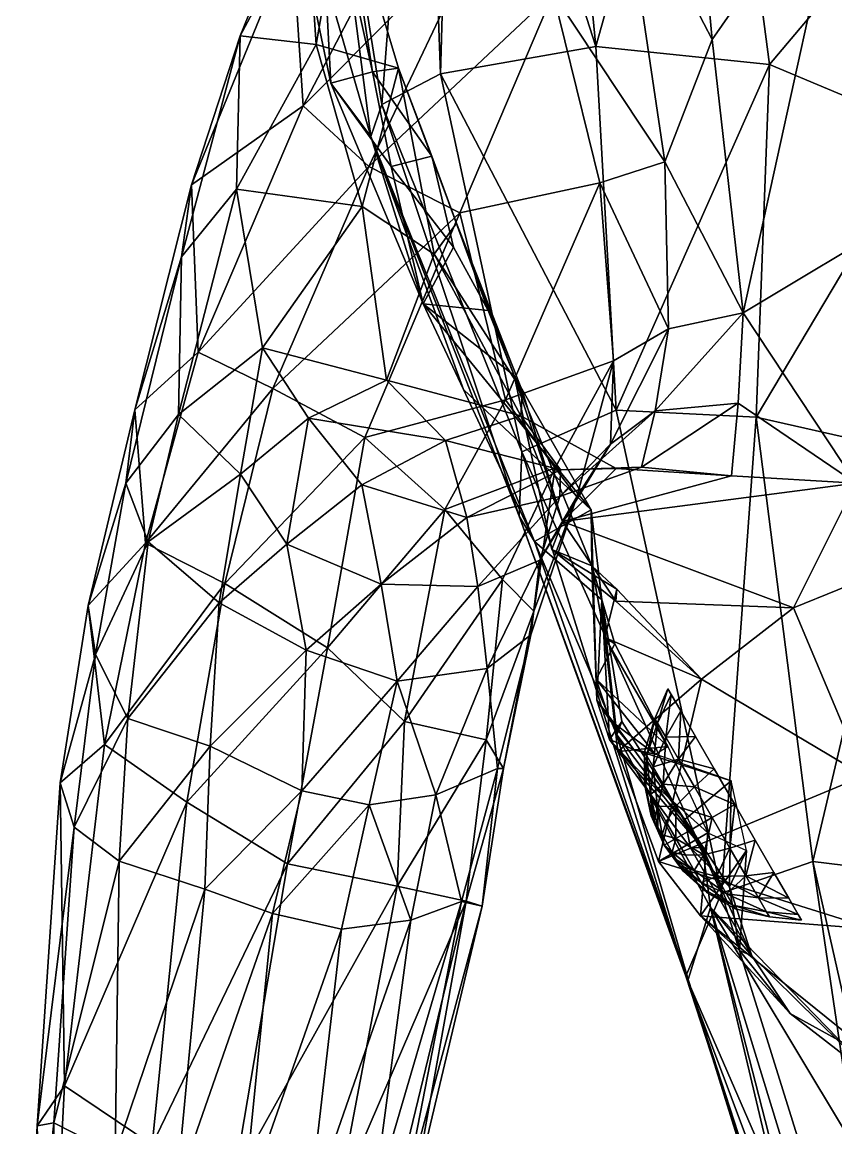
# Model space of a CAD drawing. Extents: x -1.07 to 1.07, y -3.15 to 5.89.
# Drawn here: x -0.742 to -0.259, y -2.357 to -1.7 of the extents above; entities that cross this region are included whole.
import ezdxf

# ---------------------------------------------------------------- set-up
doc = ezdxf.new("R2010")
doc.units = 0
doc.layers.add('TRICERTP$LWO', color=1, linetype='CONTINUOUS')

msp = doc.modelspace()

# ---------------------------------------------------------------- linework, layer by layer
at = {"layer": 'TRICERTP$LWO'}
for points in [[(-0.50403, -1.4382, 1.58342), (-0.52817, -1.74875, 1.57533), (-0.57676, -1.44367, 1.70845)], [(-0.49331, -1.73046, 1.47133), (-0.52817, -1.74875, 1.57533), (-0.50403, -1.4382, 1.58342)], [(-0.48553, -1.45167, 1.48122), (-0.49331, -1.73046, 1.47133), (-0.50403, -1.4382, 1.58342)], [(-0.57676, -1.44367, 1.70845), (-0.53482, -1.76774, 1.68278), (-0.5964, -1.55459, 1.78486)], [(-0.52817, -1.74875, 1.57533), (-0.53482, -1.76774, 1.68278), (-0.57676, -1.44367, 1.70845)], [(-0.40114, -1.71421, 1.35471), (-0.49331, -1.73046, 1.47133), (-0.48553, -1.45167, 1.48122)], [(-0.42696, -1.44548, 1.36012), (-0.40114, -1.71421, 1.35471), (-0.48553, -1.45167, 1.48122)], [(-0.42696, -1.44548, 1.36012), (-0.3318, -1.46748, 1.24146), (-0.40114, -1.71421, 1.35471)], [(-0.29786, -1.72495, 1.25098), (-0.40114, -1.71421, 1.35471), (-0.3318, -1.46748, 1.24146)], [(-0.3318, -1.46748, 1.24146), (-0.17252, -1.57597, 1.24913), (-0.29786, -1.72495, 1.25098)], [(-0.38646, -1.6052, 2.32079), (-0.33203, -1.71011, 2.26917), (-0.34937, -1.52225, 2.2932)], [(-0.34937, -1.52225, 2.2932), (-0.33203, -1.71011, 2.26917), (-0.25291, -1.59657, 2.31917)], [(-0.56668, -1.58159, 1.83621), (-0.5964, -1.55459, 1.78486), (-0.55853, -1.73602, 1.77241)], [(-0.55853, -1.73602, 1.77241), (-0.5964, -1.55459, 1.78486), (-0.53482, -1.76774, 1.68278)], [(-0.20442, -1.76408, 1.18337), (-0.29786, -1.72495, 1.25098), (-0.17252, -1.57597, 1.24913)], [(-0.53378, -1.72932, 1.81223), (-0.56668, -1.58159, 1.83621), (-0.55853, -1.73602, 1.77241)], [(-0.53378, -1.72932, 1.81223), (-0.5508, -1.61827, 1.87736), (-0.56668, -1.58159, 1.83621)], [(-0.31361, -1.87254, 2.17076), (-0.25291, -1.59657, 2.31917), (-0.33203, -1.71011, 2.26917)], [(-0.25291, -1.59657, 2.31917), (-0.31361, -1.87254, 2.17076), (-0.12072, -1.7567, 2.28021)], [(-0.36019, -1.78271, 2.28412), (-0.38646, -1.6052, 2.32079), (-0.4264, -1.68257, 2.3553)], [(-0.33203, -1.71011, 2.26917), (-0.38646, -1.6052, 2.32079), (-0.36019, -1.78271, 2.28412)], [(-0.58151, -1.65005, 2.184), (-0.57387, -1.61314, 1.99232), (-0.61235, -1.70795, 2.07308)], [(-0.57387, -1.61314, 1.99232), (-0.56725, -1.71292, 1.95921), (-0.61235, -1.70795, 2.07308)], [(-0.58151, -1.65005, 2.184), (-0.57491, -1.74955, 2.31374), (-0.50227, -1.61045, 2.28244)], [(-0.57491, -1.74955, 2.31374), (-0.46754, -1.64144, 2.33236), (-0.50227, -1.61045, 2.28244)], [(-0.5508, -1.61827, 1.87736), (-0.56725, -1.71292, 1.95921), (-0.57387, -1.61314, 1.99232)], [(-0.56725, -1.71292, 1.95921), (-0.5508, -1.61827, 1.87736), (-0.51835, -1.7271, 1.85506)], [(-0.5508, -1.61827, 1.87736), (-0.53378, -1.72932, 1.81223), (-0.51835, -1.7271, 1.85506)], [(-0.46754, -1.64144, 2.33236), (-0.57491, -1.74955, 2.31374), (-0.53598, -1.78544, 2.36348)], [(-0.46754, -1.64144, 2.33236), (-0.53598, -1.78544, 2.36348), (-0.4264, -1.68257, 2.3553)], [(-0.64122, -1.7964, 2.2099), (-0.58151, -1.65005, 2.184), (-0.61235, -1.70795, 2.07308)], [(-0.58151, -1.65005, 2.184), (-0.64122, -1.7964, 2.2099), (-0.57491, -1.74955, 2.31374)], [(-0.53598, -1.78544, 2.36348), (-0.48193, -1.81311, 2.37523), (-0.4264, -1.68257, 2.3553)], [(-0.48193, -1.81311, 2.37523), (-0.39874, -1.79523, 2.32467), (-0.4264, -1.68257, 2.3553)], [(-0.39874, -1.79523, 2.32467), (-0.36019, -1.78271, 2.28412), (-0.4264, -1.68257, 2.3553)], [(-0.6473, -1.83922, 2.12931), (-0.64122, -1.7964, 2.2099), (-0.61235, -1.70795, 2.07308)], [(-0.61453, -1.79897, 2.05151), (-0.6473, -1.83922, 2.12931), (-0.61235, -1.70795, 2.07308)], [(-0.56725, -1.71292, 1.95921), (-0.61453, -1.79897, 2.05151), (-0.61235, -1.70795, 2.07308)], [(-0.61453, -1.79897, 2.05151), (-0.56725, -1.71292, 1.95921), (-0.53984, -1.8093, 1.95932)], [(-0.53984, -1.8093, 1.95932), (-0.56725, -1.71292, 1.95921), (-0.51835, -1.7271, 1.85506)], [(-0.40114, -1.71421, 1.35471), (-0.38912, -1.93031, 1.34671), (-0.49331, -1.73046, 1.47133)], [(-0.40114, -1.71421, 1.35471), (-0.29786, -1.72495, 1.25098), (-0.38912, -1.93031, 1.34671)], [(-0.33203, -1.71011, 2.26917), (-0.36019, -1.78271, 2.28412), (-0.31361, -1.87254, 2.17076)], [(-0.49717, -1.83754, 1.93482), (-0.53984, -1.8093, 1.95932), (-0.51835, -1.7271, 1.85506)], [(-0.53378, -1.72932, 1.81223), (-0.49858, -1.77932, 1.83931), (-0.51835, -1.7271, 1.85506)], [(-0.48385, -1.81918, 1.87347), (-0.49717, -1.83754, 1.93482), (-0.51835, -1.7271, 1.85506)], [(-0.49858, -1.77932, 1.83931), (-0.48385, -1.81918, 1.87347), (-0.51835, -1.7271, 1.85506)], [(-0.3059, -1.93435, 1.2689), (-0.38912, -1.93031, 1.34671), (-0.29786, -1.72495, 1.25098)], [(-0.29786, -1.72495, 1.25098), (-0.20442, -1.76408, 1.18337), (-0.3059, -1.93435, 1.2689)], [(-0.52262, -1.78551, 1.79714), (-0.53378, -1.72932, 1.81223), (-0.55853, -1.73602, 1.77241)], [(-0.52262, -1.78551, 1.79714), (-0.49858, -1.77932, 1.83931), (-0.53378, -1.72932, 1.81223)], [(-0.49331, -1.73046, 1.47133), (-0.44499, -1.95502, 1.44474), (-0.52817, -1.74875, 1.57533)], [(-0.38912, -1.93031, 1.34671), (-0.44499, -1.95502, 1.44474), (-0.49331, -1.73046, 1.47133)], [(-0.55853, -1.73602, 1.77241), (-0.53482, -1.76774, 1.68278), (-0.50357, -1.86707, 1.78994)], [(-0.55853, -1.73602, 1.77241), (-0.50357, -1.86707, 1.78994), (-0.52262, -1.78551, 1.79714)], [(-0.57491, -1.74955, 2.31374), (-0.64122, -1.7964, 2.2099), (-0.63739, -1.89578, 2.33613)], [(-0.53598, -1.78544, 2.36348), (-0.57491, -1.74955, 2.31374), (-0.63739, -1.89578, 2.33613)], [(-0.52817, -1.74875, 1.57533), (-0.4466, -1.99336, 1.53827), (-0.53482, -1.76774, 1.68278)], [(-0.44499, -1.95502, 1.44474), (-0.4466, -1.99336, 1.53827), (-0.52817, -1.74875, 1.57533)], [(-0.31361, -1.87254, 2.17076), (-0.24674, -1.97365, 2.06966), (-0.12072, -1.7567, 2.28021)], [(-0.21475, -1.955, 1.23805), (-0.3059, -1.93435, 1.2689), (-0.20442, -1.76408, 1.18337)], [(-0.43753, -2.00824, 1.59104), (-0.47963, -1.91794, 1.69447), (-0.53482, -1.76774, 1.68278)], [(-0.47963, -1.91794, 1.69447), (-0.50357, -1.86707, 1.78994), (-0.53482, -1.76774, 1.68278)], [(-0.4466, -1.99336, 1.53827), (-0.43753, -2.00824, 1.59104), (-0.53482, -1.76774, 1.68278)], [(-0.49858, -1.77932, 1.83931), (-0.52262, -1.78551, 1.79714), (-0.48569, -1.83353, 1.8186)], [(-0.46503, -1.87099, 1.84897), (-0.49858, -1.77932, 1.83931), (-0.48569, -1.83353, 1.8186)], [(-0.48385, -1.81918, 1.87347), (-0.49858, -1.77932, 1.83931), (-0.46503, -1.87099, 1.84897)], [(-0.59294, -1.91747, 2.37807), (-0.53598, -1.78544, 2.36348), (-0.63739, -1.89578, 2.33613)], [(-0.48193, -1.81311, 2.37523), (-0.53598, -1.78544, 2.36348), (-0.59294, -1.91747, 2.37807)], [(-0.48569, -1.83353, 1.8186), (-0.52262, -1.78551, 1.79714), (-0.50357, -1.86707, 1.78994)], [(-0.35796, -1.88191, 2.2079), (-0.36019, -1.78271, 2.28412), (-0.39874, -1.79523, 2.32467)], [(-0.36019, -1.78271, 2.28412), (-0.35796, -1.88191, 2.2079), (-0.31361, -1.87254, 2.17076)], [(-0.64122, -1.7964, 2.2099), (-0.67494, -1.93014, 2.26464), (-0.63739, -1.89578, 2.33613)], [(-0.67494, -1.93014, 2.26464), (-0.64122, -1.7964, 2.2099), (-0.6473, -1.83922, 2.12931)], [(-0.64895, -1.93285, 2.10572), (-0.61453, -1.79897, 2.05151), (-0.59907, -1.89328, 2.03677)], [(-0.61453, -1.79897, 2.05151), (-0.64895, -1.93285, 2.10572), (-0.6473, -1.83922, 2.12931)], [(-0.61453, -1.79897, 2.05151), (-0.53984, -1.8093, 1.95932), (-0.59907, -1.89328, 2.03677)], [(-0.39874, -1.79523, 2.32467), (-0.48193, -1.81311, 2.37523), (-0.45478, -1.92423, 2.33918)], [(-0.39874, -1.79523, 2.32467), (-0.45478, -1.92423, 2.33918), (-0.39067, -1.90096, 2.25855)], [(-0.35796, -1.88191, 2.2079), (-0.39874, -1.79523, 2.32467), (-0.39067, -1.90096, 2.25855)], [(-0.53984, -1.8093, 1.95932), (-0.52536, -1.91243, 2.00494), (-0.59907, -1.89328, 2.03677)], [(-0.48193, -1.81311, 2.37523), (-0.59294, -1.91747, 2.37807), (-0.53822, -1.94644, 2.39115)], [(-0.49717, -1.83754, 1.93482), (-0.52536, -1.91243, 2.00494), (-0.53984, -1.8093, 1.95932)], [(-0.45478, -1.92423, 2.33918), (-0.48193, -1.81311, 2.37523), (-0.53822, -1.94644, 2.39115)], [(-0.44465, -1.91915, 1.93302), (-0.49717, -1.83754, 1.93482), (-0.48385, -1.81918, 1.87347)], [(-0.44465, -1.91915, 1.93302), (-0.48385, -1.81918, 1.87347), (-0.44965, -1.90973, 1.88129)], [(-0.48385, -1.81918, 1.87347), (-0.46503, -1.87099, 1.84897), (-0.44965, -1.90973, 1.88129)], [(-0.67494, -1.93014, 2.26464), (-0.6473, -1.83922, 2.12931), (-0.68036, -1.97369, 2.18452)], [(-0.6473, -1.83922, 2.12931), (-0.64895, -1.93285, 2.10572), (-0.68036, -1.97369, 2.18452)], [(-0.52536, -1.91243, 2.00494), (-0.49717, -1.83754, 1.93482), (-0.44571, -1.9336, 1.98342)], [(-0.48569, -1.83353, 1.8186), (-0.50357, -1.86707, 1.78994), (-0.46503, -1.87099, 1.84897)], [(-0.49717, -1.83754, 1.93482), (-0.44465, -1.91915, 1.93302), (-0.44571, -1.9336, 1.98342)], [(-0.40397, -1.98959, 1.79957), (-0.50357, -1.86707, 1.78994), (-0.47963, -1.91794, 1.69447)], [(-0.40397, -1.98959, 1.79957), (-0.44965, -1.90973, 1.88129), (-0.50357, -1.86707, 1.78994)], [(-0.44965, -1.90973, 1.88129), (-0.46503, -1.87099, 1.84897), (-0.50357, -1.86707, 1.78994)], [(-0.35796, -1.88191, 2.2079), (-0.36585, -1.93065, 2.1447), (-0.31361, -1.87254, 2.17076)], [(-0.36585, -1.93065, 2.1447), (-0.31654, -1.92611, 2.11772), (-0.31361, -1.87254, 2.17076)], [(-0.31361, -1.87254, 2.17076), (-0.31654, -1.92611, 2.11772), (-0.24674, -1.97365, 2.06966)], [(-0.39247, -1.95055, 2.18866), (-0.35796, -1.88191, 2.2079), (-0.39067, -1.90096, 2.25855)], [(-0.39247, -1.95055, 2.18866), (-0.36585, -1.93065, 2.1447), (-0.35796, -1.88191, 2.2079)], [(-0.67494, -1.93014, 2.26464), (-0.6685, -2.00933, 2.36033), (-0.63739, -1.89578, 2.33613)], [(-0.6685, -2.00933, 2.36033), (-0.59294, -1.91747, 2.37807), (-0.63739, -1.89578, 2.33613)], [(-0.61213, -1.96827, 2.03906), (-0.64895, -1.93285, 2.10572), (-0.59907, -1.89328, 2.03677)], [(-0.57183, -1.93496, 2.01894), (-0.61213, -1.96827, 2.03906), (-0.59907, -1.89328, 2.03677)], [(-0.52536, -1.91243, 2.00494), (-0.57183, -1.93496, 2.01894), (-0.59907, -1.89328, 2.03677)], [(-0.45478, -1.92423, 2.33918), (-0.42523, -1.96449, 2.29121), (-0.39067, -1.90096, 2.25855)], [(-0.42523, -1.96449, 2.29121), (-0.41235, -1.98169, 2.23101), (-0.39067, -1.90096, 2.25855)], [(-0.41235, -1.98169, 2.23101), (-0.39247, -1.95055, 2.18866), (-0.39067, -1.90096, 2.25855)], [(-0.40397, -1.98959, 1.79957), (-0.40353, -2.02276, 1.8505), (-0.44965, -1.90973, 1.88129)], [(-0.40353, -2.02276, 1.8505), (-0.42725, -2.01302, 1.93932), (-0.44965, -1.90973, 1.88129)], [(-0.42725, -2.01302, 1.93932), (-0.42085, -1.99646, 1.96363), (-0.44965, -1.90973, 1.88129)], [(-0.44465, -1.91915, 1.93302), (-0.44965, -1.90973, 1.88129), (-0.42085, -1.99646, 1.96363)], [(-0.59294, -1.91747, 2.37807), (-0.6685, -2.00933, 2.36033), (-0.6214, -2.03331, 2.39837)], [(-0.59294, -1.91747, 2.37807), (-0.6214, -2.03331, 2.39837), (-0.53822, -1.94644, 2.39115)], [(-0.57183, -1.93496, 2.01894), (-0.52536, -1.91243, 2.00494), (-0.49042, -1.94833, 2.0087)], [(-0.49042, -1.94833, 2.0087), (-0.52536, -1.91243, 2.00494), (-0.44571, -1.9336, 1.98342)], [(-0.40397, -1.98959, 1.79957), (-0.47963, -1.91794, 1.69447), (-0.43753, -2.00824, 1.59104)], [(-0.49086, -1.98931, 2.36831), (-0.45478, -1.92423, 2.33918), (-0.53822, -1.94644, 2.39115)], [(-0.42523, -1.96449, 2.29121), (-0.45478, -1.92423, 2.33918), (-0.49086, -1.98931, 2.36831)], [(-0.44571, -1.9336, 1.98342), (-0.44465, -1.91915, 1.93302), (-0.42085, -1.99646, 1.96363)], [(-0.70267, -2.04634, 2.28677), (-0.67494, -1.93014, 2.26464), (-0.68036, -1.97369, 2.18452)], [(-0.67494, -1.93014, 2.26464), (-0.70267, -2.04634, 2.28677), (-0.6685, -2.00933, 2.36033)], [(-0.38912, -1.93031, 1.34671), (-0.32637, -2.21726, 1.38515), (-0.44499, -1.95502, 1.44474)], [(-0.36585, -1.93065, 2.1447), (-0.39247, -1.95055, 2.18866), (-0.42253, -1.98166, 2.11253)], [(-0.37403, -1.96409, 2.09398), (-0.36585, -1.93065, 2.1447), (-0.42253, -1.98166, 2.11253)], [(-0.38912, -1.93031, 1.34671), (-0.3059, -1.93435, 1.2689), (-0.32637, -2.21726, 1.38515)], [(-0.31654, -1.92611, 2.11772), (-0.37403, -1.96409, 2.09398), (-0.3206, -1.96931, 2.05298)], [(-0.31654, -1.92611, 2.11772), (-0.36585, -1.93065, 2.1447), (-0.37403, -1.96409, 2.09398)], [(-0.31654, -1.92611, 2.11772), (-0.3206, -1.96931, 2.05298), (-0.24674, -1.97365, 2.06966)], [(-0.64895, -1.93285, 2.10572), (-0.66699, -2.00861, 2.10432), (-0.68036, -1.97369, 2.18452)], [(-0.66699, -2.00861, 2.10432), (-0.64895, -1.93285, 2.10572), (-0.61213, -1.96827, 2.03906)], [(-0.57183, -1.93496, 2.01894), (-0.58463, -2.00997, 2.02534), (-0.61213, -1.96827, 2.03906)], [(-0.58463, -2.00997, 2.02534), (-0.57183, -1.93496, 2.01894), (-0.54002, -1.97468, 2.01765)], [(-0.57183, -1.93496, 2.01894), (-0.49042, -1.94833, 2.0087), (-0.54002, -1.97468, 2.01765)], [(-0.42211, -1.96564, 2.03321), (-0.49042, -1.94833, 2.0087), (-0.44571, -1.9336, 1.98342)], [(-0.38899, -1.96492, 2.01869), (-0.42211, -1.96564, 2.03321), (-0.44571, -1.9336, 1.98342)], [(-0.38899, -1.96492, 2.01869), (-0.44571, -1.9336, 1.98342), (-0.42085, -1.99646, 1.96363)], [(-0.27231, -2.19846, 1.33354), (-0.32637, -2.21726, 1.38515), (-0.3059, -1.93435, 1.2689)], [(-0.3059, -1.93435, 1.2689), (-0.21475, -1.955, 1.23805), (-0.27231, -2.19846, 1.33354)], [(-0.6214, -2.03331, 2.39837), (-0.56049, -2.07156, 2.40602), (-0.53822, -1.94644, 2.39115)], [(-0.56049, -2.07156, 2.40602), (-0.49086, -1.98931, 2.36831), (-0.53822, -1.94644, 2.39115)], [(-0.49042, -1.94833, 2.0087), (-0.4778, -1.99414, 2.06493), (-0.54002, -1.97468, 2.01765)], [(-0.49042, -1.94833, 2.0087), (-0.42211, -1.96564, 2.03321), (-0.4778, -1.99414, 2.06493)], [(-0.39247, -1.95055, 2.18866), (-0.43429, -2.01946, 2.15776), (-0.42253, -1.98166, 2.11253)], [(-0.39247, -1.95055, 2.18866), (-0.41235, -1.98169, 2.23101), (-0.43429, -2.01946, 2.15776)], [(-0.44499, -1.95502, 1.44474), (-0.3477, -2.26659, 1.4619), (-0.4466, -1.99336, 1.53827)], [(-0.32637, -2.21726, 1.38515), (-0.3477, -2.26659, 1.4619), (-0.44499, -1.95502, 1.44474)], [(-0.19289, -2.20821, 1.31237), (-0.27231, -2.19846, 1.33354), (-0.21475, -1.955, 1.23805)], [(-0.42211, -1.96564, 2.03321), (-0.37403, -1.96409, 2.09398), (-0.42253, -1.98166, 2.11253)], [(-0.38899, -1.96492, 2.01869), (-0.37403, -1.96409, 2.09398), (-0.42211, -1.96564, 2.03321)], [(-0.37403, -1.96409, 2.09398), (-0.38899, -1.96492, 2.01869), (-0.3206, -1.96931, 2.05298)], [(-0.66699, -2.00861, 2.10432), (-0.61213, -1.96827, 2.03906), (-0.62492, -2.04475, 2.04255)], [(-0.61213, -1.96827, 2.03906), (-0.58463, -2.00997, 2.02534), (-0.62492, -2.04475, 2.04255)], [(-0.42523, -1.96449, 2.29121), (-0.49086, -1.98931, 2.36831), (-0.45657, -2.0308, 2.32473)], [(-0.4778, -1.99414, 2.06493), (-0.42211, -1.96564, 2.03321), (-0.42253, -1.98166, 2.11253)], [(-0.43793, -2.04974, 2.26514), (-0.42523, -1.96449, 2.29121), (-0.45657, -2.0308, 2.32473)], [(-0.43793, -2.04974, 2.26514), (-0.41235, -1.98169, 2.23101), (-0.42523, -1.96449, 2.29121)], [(-0.3206, -1.96931, 2.05298), (-0.38899, -1.96492, 2.01869), (-0.42085, -1.99646, 1.96363)], [(-0.42085, -1.99646, 1.96363), (-0.24674, -1.97365, 2.06966), (-0.3206, -1.96931, 2.05298)], [(-0.69837, -2.07553, 2.20355), (-0.70267, -2.04634, 2.28677), (-0.68036, -1.97369, 2.18452)], [(-0.66699, -2.00861, 2.10432), (-0.69837, -2.07553, 2.20355), (-0.68036, -1.97369, 2.18452)], [(-0.52865, -2.03361, 2.03851), (-0.58463, -2.00997, 2.02534), (-0.54002, -1.97468, 2.01765)], [(-0.4778, -1.99414, 2.06493), (-0.52865, -2.03361, 2.03851), (-0.54002, -1.97468, 2.01765)], [(-0.28372, -2.04772, 2.01675), (-0.24674, -1.97365, 2.06966), (-0.42085, -1.99646, 1.96363)], [(-0.24674, -1.97365, 2.06966), (-0.28372, -2.04772, 2.01675), (-0.15202, -1.9942, 2.08612)], [(-0.47129, -2.03501, 2.0875), (-0.4778, -1.99414, 2.06493), (-0.42253, -1.98166, 2.11253)], [(-0.43429, -2.01946, 2.15776), (-0.47129, -2.03501, 2.0875), (-0.42253, -1.98166, 2.11253)], [(-0.41235, -1.98169, 2.23101), (-0.43793, -2.04974, 2.26514), (-0.43978, -2.06369, 2.20015)], [(-0.43429, -2.01946, 2.15776), (-0.41235, -1.98169, 2.23101), (-0.43978, -2.06369, 2.20015)], [(-0.49086, -1.98931, 2.36831), (-0.56049, -2.07156, 2.40602), (-0.51477, -2.11526, 2.37878)], [(-0.49086, -1.98931, 2.36831), (-0.51477, -2.11526, 2.37878), (-0.45657, -2.0308, 2.32473)], [(-0.39761, -2.04291, 1.72924), (-0.40397, -1.98959, 1.79957), (-0.43753, -2.00824, 1.59104)], [(-0.40055, -2.10268, 1.77744), (-0.40397, -1.98959, 1.79957), (-0.39761, -2.04291, 1.72924)], [(-0.40055, -2.10268, 1.77744), (-0.40353, -2.02276, 1.8505), (-0.40397, -1.98959, 1.79957)], [(-0.4778, -1.99414, 2.06493), (-0.47129, -2.03501, 2.0875), (-0.52865, -2.03361, 2.03851)], [(-0.4466, -1.99336, 1.53827), (-0.34629, -2.26859, 1.54898), (-0.43753, -2.00824, 1.59104)], [(-0.3477, -2.26659, 1.4619), (-0.34629, -2.26859, 1.54898), (-0.4466, -1.99336, 1.53827)], [(-0.42725, -2.01302, 1.93932), (-0.38915, -2.04386, 1.96009), (-0.42085, -1.99646, 1.96363)], [(-0.38915, -2.04386, 1.96009), (-0.28372, -2.04772, 2.01675), (-0.42085, -1.99646, 1.96363)], [(-0.28372, -2.04772, 2.01675), (-0.24168, -2.14749, 1.98599), (-0.15202, -1.9942, 2.08612)], [(-0.6685, -2.00933, 2.36033), (-0.70267, -2.04634, 2.28677), (-0.69298, -2.12897, 2.3775)], [(-0.66699, -2.00861, 2.10432), (-0.67901, -2.11347, 2.12448), (-0.69837, -2.07553, 2.20355)], [(-0.6214, -2.03331, 2.39837), (-0.6685, -2.00933, 2.36033), (-0.69298, -2.12897, 2.3775)], [(-0.67901, -2.11347, 2.12448), (-0.66699, -2.00861, 2.10432), (-0.62492, -2.04475, 2.04255)], [(-0.58463, -2.00997, 2.02534), (-0.57316, -2.07289, 2.03862), (-0.62492, -2.04475, 2.04255)], [(-0.57316, -2.07289, 2.03862), (-0.58463, -2.00997, 2.02534), (-0.52865, -2.03361, 2.03851)], [(-0.39761, -2.04291, 1.72924), (-0.43753, -2.00824, 1.59104), (-0.3887, -2.12319, 1.61644)], [(-0.43753, -2.00824, 1.59104), (-0.34629, -2.26859, 1.54898), (-0.3887, -2.12319, 1.61644)], [(-0.40353, -2.02276, 1.8505), (-0.38872, -2.03664, 1.90993), (-0.42725, -2.01302, 1.93932)], [(-0.38872, -2.03664, 1.90993), (-0.38915, -2.04386, 1.96009), (-0.42725, -2.01302, 1.93932)], [(-0.46573, -2.08372, 2.12297), (-0.47129, -2.03501, 2.0875), (-0.43429, -2.01946, 2.15776)], [(-0.46573, -2.08372, 2.12297), (-0.43429, -2.01946, 2.15776), (-0.43978, -2.06369, 2.20015)], [(-0.40093, -2.0902, 1.8381), (-0.40353, -2.02276, 1.8505), (-0.40055, -2.10268, 1.77744)], [(-0.39578, -2.06532, 1.86485), (-0.38872, -2.03664, 1.90993), (-0.40353, -2.02276, 1.8505)], [(-0.40093, -2.0902, 1.8381), (-0.38988, -2.06913, 1.85235), (-0.40353, -2.02276, 1.8505)], [(-0.38988, -2.06913, 1.85235), (-0.39578, -2.06532, 1.86485), (-0.40353, -2.02276, 1.8505)], [(-0.644, -2.16327, 2.41143), (-0.6214, -2.03331, 2.39837), (-0.69298, -2.12897, 2.3775)], [(-0.56049, -2.07156, 2.40602), (-0.6214, -2.03331, 2.39837), (-0.644, -2.16327, 2.41143)], [(-0.57316, -2.07289, 2.03862), (-0.52865, -2.03361, 2.03851), (-0.51916, -2.09133, 2.06308)], [(-0.52865, -2.03361, 2.03851), (-0.47129, -2.03501, 2.0875), (-0.51916, -2.09133, 2.06308)], [(-0.47129, -2.03501, 2.0875), (-0.46573, -2.08372, 2.12297), (-0.51916, -2.09133, 2.06308)], [(-0.51477, -2.11526, 2.37878), (-0.46622, -2.12626, 2.3098), (-0.45657, -2.0308, 2.32473)], [(-0.46622, -2.12626, 2.3098), (-0.43793, -2.04974, 2.26514), (-0.45657, -2.0308, 2.32473)], [(-0.38872, -2.03664, 1.90993), (-0.39578, -2.06532, 1.86485), (-0.33842, -2.09009, 1.95607)], [(-0.38915, -2.04386, 1.96009), (-0.38872, -2.03664, 1.90993), (-0.33842, -2.09009, 1.95607)], [(-0.39292, -2.12602, 1.74719), (-0.40055, -2.10268, 1.77744), (-0.39761, -2.04291, 1.72924)], [(-0.39292, -2.12602, 1.74719), (-0.39761, -2.04291, 1.72924), (-0.38572, -2.11522, 1.70179)], [(-0.38572, -2.11522, 1.70179), (-0.39761, -2.04291, 1.72924), (-0.3887, -2.12319, 1.61644)], [(-0.70267, -2.04634, 2.28677), (-0.71922, -2.15176, 2.30454), (-0.69298, -2.12897, 2.3775)], [(-0.71922, -2.15176, 2.30454), (-0.70267, -2.04634, 2.28677), (-0.69837, -2.07553, 2.20355)], [(-0.6302, -2.12995, 2.07507), (-0.67901, -2.11347, 2.12448), (-0.62492, -2.04475, 2.04255)], [(-0.57316, -2.07289, 2.03862), (-0.6302, -2.12995, 2.07507), (-0.62492, -2.04475, 2.04255)], [(-0.43793, -2.04974, 2.26514), (-0.46622, -2.12626, 2.3098), (-0.45592, -2.14317, 2.24783)], [(-0.43793, -2.04974, 2.26514), (-0.45592, -2.14317, 2.24783), (-0.43978, -2.06369, 2.20015)], [(-0.33842, -2.09009, 1.95607), (-0.28372, -2.04772, 2.01675), (-0.38915, -2.04386, 1.96009)], [(-0.28372, -2.04772, 2.01675), (-0.33842, -2.09009, 1.95607), (-0.24168, -2.14749, 1.98599)], [(-0.45942, -2.14315, 2.18875), (-0.46573, -2.08372, 2.12297), (-0.43978, -2.06369, 2.20015)], [(-0.45592, -2.14317, 2.24783), (-0.45942, -2.14315, 2.18875), (-0.43978, -2.06369, 2.20015)], [(-0.38988, -2.06913, 1.85235), (-0.40093, -2.0902, 1.8381), (-0.35824, -2.13004, 1.83628)], [(-0.39578, -2.06532, 1.86485), (-0.38988, -2.06913, 1.85235), (-0.35824, -2.13004, 1.83628)], [(-0.38807, -2.13304, 1.87006), (-0.39578, -2.06532, 1.86485), (-0.35824, -2.13004, 1.83628)], [(-0.38807, -2.13304, 1.87006), (-0.33842, -2.09009, 1.95607), (-0.39578, -2.06532, 1.86485)], [(-0.71922, -2.15176, 2.30454), (-0.69837, -2.07553, 2.20355), (-0.7109, -2.17808, 2.22367)], [(-0.69837, -2.07553, 2.20355), (-0.67901, -2.11347, 2.12448), (-0.7109, -2.17808, 2.22367)], [(-0.56049, -2.07156, 2.40602), (-0.644, -2.16327, 2.41143), (-0.58425, -2.1998, 2.41351)], [(-0.57316, -2.07289, 2.03862), (-0.57578, -2.15652, 2.07743), (-0.6302, -2.12995, 2.07507)], [(-0.51477, -2.11526, 2.37878), (-0.56049, -2.07156, 2.40602), (-0.58425, -2.1998, 2.41351)], [(-0.57578, -2.15652, 2.07743), (-0.57316, -2.07289, 2.03862), (-0.51916, -2.09133, 2.06308)], [(-0.46573, -2.08372, 2.12297), (-0.49612, -2.15885, 2.11724), (-0.51916, -2.09133, 2.06308)], [(-0.46573, -2.08372, 2.12297), (-0.45942, -2.14315, 2.18875), (-0.49612, -2.15885, 2.11724)], [(-0.53583, -2.16482, 2.08947), (-0.57578, -2.15652, 2.07743), (-0.51916, -2.09133, 2.06308)], [(-0.49612, -2.15885, 2.11724), (-0.53583, -2.16482, 2.08947), (-0.51916, -2.09133, 2.06308)], [(-0.40093, -2.0902, 1.8381), (-0.39271, -2.11439, 1.80929), (-0.36579, -2.13477, 1.81859)], [(-0.35824, -2.13004, 1.83628), (-0.40093, -2.0902, 1.8381), (-0.36579, -2.13477, 1.81859)], [(-0.39271, -2.11439, 1.80929), (-0.40093, -2.0902, 1.8381), (-0.40055, -2.10268, 1.77744)], [(-0.36384, -2.19851, 1.87916), (-0.33842, -2.09009, 1.95607), (-0.38807, -2.13304, 1.87006)], [(-0.33842, -2.09009, 1.95607), (-0.36384, -2.19851, 1.87916), (-0.24168, -2.14749, 1.98599)], [(-0.36607, -2.11339, 1.81564), (-0.3644, -2.11628, 1.83668), (-0.35828, -2.0959, 1.81564)], [(-0.36607, -2.11339, 1.81564), (-0.35828, -2.0959, 1.81564), (-0.3644, -2.11628, 1.79461)], [(-0.3644, -2.11628, 1.83668), (-0.35634, -2.09926, 1.84015), (-0.35828, -2.0959, 1.81564)], [(-0.35634, -2.09926, 1.79114), (-0.3644, -2.11628, 1.79461), (-0.35828, -2.0959, 1.81564)], [(-0.3644, -2.11628, 1.83668), (-0.35957, -2.12465, 1.85565), (-0.35634, -2.09926, 1.84015)], [(-0.3644, -2.11628, 1.79461), (-0.35634, -2.09926, 1.79114), (-0.35957, -2.12465, 1.77564)], [(-0.35957, -2.12465, 1.85565), (-0.35071, -2.10902, 1.86226), (-0.35634, -2.09926, 1.84015)], [(-0.35071, -2.10902, 1.76903), (-0.35957, -2.12465, 1.77564), (-0.35634, -2.09926, 1.79114)], [(-0.3785, -2.13193, 1.78167), (-0.40055, -2.10268, 1.77744), (-0.39292, -2.12602, 1.74719)], [(-0.3785, -2.13193, 1.78167), (-0.39271, -2.11439, 1.80929), (-0.40055, -2.10268, 1.77744)], [(-0.67901, -2.11347, 2.12448), (-0.68428, -2.19817, 2.15714), (-0.7109, -2.17808, 2.22367)], [(-0.68428, -2.19817, 2.15714), (-0.67901, -2.11347, 2.12448), (-0.6302, -2.12995, 2.07507)], [(-0.51914, -2.21314, 2.3672), (-0.51477, -2.11526, 2.37878), (-0.58425, -2.1998, 2.41351)], [(-0.46622, -2.12626, 2.3098), (-0.51477, -2.11526, 2.37878), (-0.51914, -2.21314, 2.3672)], [(-0.39292, -2.12602, 1.74719), (-0.38572, -2.11522, 1.70179), (-0.33783, -2.19019, 1.68638)], [(-0.39271, -2.11439, 1.80929), (-0.3785, -2.13193, 1.78167), (-0.36579, -2.13477, 1.81859)], [(-0.33783, -2.19019, 1.68638), (-0.38572, -2.11522, 1.70179), (-0.3887, -2.12319, 1.61644)], [(-0.37222, -2.13337, 1.81564), (-0.3709, -2.13566, 1.83228), (-0.36607, -2.11339, 1.81564)], [(-0.37222, -2.13337, 1.81564), (-0.36607, -2.11339, 1.81564), (-0.3709, -2.13566, 1.79901)], [(-0.3709, -2.13566, 1.83228), (-0.3644, -2.11628, 1.83668), (-0.36607, -2.11339, 1.81564)], [(-0.3644, -2.11628, 1.79461), (-0.3709, -2.13566, 1.79901), (-0.36607, -2.11339, 1.81564)], [(-0.35071, -2.10902, 1.86226), (-0.35957, -2.12465, 1.85565), (-0.34193, -2.12422, 1.87981)], [(-0.35957, -2.12465, 1.77564), (-0.35071, -2.10902, 1.76903), (-0.35204, -2.13769, 1.76058)], [(-0.34193, -2.12422, 1.75148), (-0.35204, -2.13769, 1.76058), (-0.35071, -2.10902, 1.76903)], [(-0.3709, -2.13566, 1.83228), (-0.36708, -2.14228, 1.84729), (-0.3644, -2.11628, 1.83668)], [(-0.3709, -2.13566, 1.79901), (-0.3644, -2.11628, 1.79461), (-0.36708, -2.14228, 1.784)], [(-0.36708, -2.14228, 1.84729), (-0.35957, -2.12465, 1.85565), (-0.3644, -2.11628, 1.83668)], [(-0.35957, -2.12465, 1.77564), (-0.36708, -2.14228, 1.784), (-0.3644, -2.11628, 1.79461)], [(-0.46622, -2.12626, 2.3098), (-0.51914, -2.21314, 2.3672), (-0.47818, -2.22195, 2.29325)], [(-0.45592, -2.14317, 2.24783), (-0.46622, -2.12626, 2.3098), (-0.47818, -2.22195, 2.29325)], [(-0.34492, -2.19035, 1.71824), (-0.39292, -2.12602, 1.74719), (-0.33783, -2.19019, 1.68638)], [(-0.34815, -2.17344, 1.75938), (-0.39292, -2.12602, 1.74719), (-0.34492, -2.19035, 1.71824)], [(-0.34815, -2.17344, 1.75938), (-0.3785, -2.13193, 1.78167), (-0.39292, -2.12602, 1.74719)], [(-0.3887, -2.12319, 1.61644), (-0.33302, -2.22583, 1.63301), (-0.33783, -2.19019, 1.68638)], [(-0.33302, -2.22583, 1.63301), (-0.3887, -2.12319, 1.61644), (-0.34629, -2.26859, 1.54898)], [(-0.35957, -2.12465, 1.85565), (-0.36708, -2.14228, 1.84729), (-0.35204, -2.13769, 1.87071)], [(-0.36708, -2.14228, 1.784), (-0.35957, -2.12465, 1.77564), (-0.36112, -2.15259, 1.77209)], [(-0.35204, -2.13769, 1.76058), (-0.36112, -2.15259, 1.77209), (-0.35957, -2.12465, 1.77564)], [(-0.35204, -2.13769, 1.87071), (-0.34193, -2.12422, 1.87981), (-0.35957, -2.12465, 1.85565)], [(-0.34193, -2.12422, 1.87981), (-0.35204, -2.13769, 1.87071), (-0.33088, -2.14336, 1.89108)], [(-0.35204, -2.13769, 1.76058), (-0.34193, -2.12422, 1.75148), (-0.33088, -2.14336, 1.74021)], [(-0.71922, -2.15176, 2.30454), (-0.71662, -2.33179, 2.38291), (-0.69298, -2.12897, 2.3775)], [(-0.71662, -2.33179, 2.38291), (-0.644, -2.16327, 2.41143), (-0.69298, -2.12897, 2.3775)], [(-0.68428, -2.19817, 2.15714), (-0.6302, -2.12995, 2.07507), (-0.63333, -2.21486, 2.10953)], [(-0.6302, -2.12995, 2.07507), (-0.57578, -2.15652, 2.07743), (-0.63333, -2.21486, 2.10953)], [(-0.35824, -2.13004, 1.83628), (-0.33465, -2.18136, 1.83646), (-0.38807, -2.13304, 1.87006)], [(-0.36384, -2.19851, 1.87916), (-0.38807, -2.13304, 1.87006), (-0.33465, -2.18136, 1.83646)], [(-0.3785, -2.13193, 1.78167), (-0.34815, -2.17344, 1.75938), (-0.32076, -2.15057, 1.78592)], [(-0.32076, -2.15057, 1.78592), (-0.36579, -2.13477, 1.81859), (-0.3785, -2.13193, 1.78167)], [(-0.37222, -2.13337, 1.81564), (-0.37222, -2.15252, 1.81564), (-0.3709, -2.13566, 1.83228)], [(-0.37222, -2.15252, 1.81564), (-0.37222, -2.13337, 1.81564), (-0.3709, -2.13566, 1.79901)], [(-0.37131, -2.1541, 1.82716), (-0.3709, -2.13566, 1.83228), (-0.37222, -2.15252, 1.81564)], [(-0.37131, -2.1541, 1.80413), (-0.37222, -2.15252, 1.81564), (-0.3709, -2.13566, 1.79901)], [(-0.37131, -2.1541, 1.82716), (-0.36866, -2.15868, 1.83754), (-0.3709, -2.13566, 1.83228)], [(-0.37131, -2.1541, 1.80413), (-0.3709, -2.13566, 1.79901), (-0.36866, -2.15868, 1.79375)], [(-0.36866, -2.15868, 1.83754), (-0.36708, -2.14228, 1.84729), (-0.3709, -2.13566, 1.83228)], [(-0.36708, -2.14228, 1.784), (-0.36866, -2.15868, 1.79375), (-0.3709, -2.13566, 1.79901)], [(-0.36112, -2.15259, 1.85919), (-0.35204, -2.13769, 1.87071), (-0.36708, -2.14228, 1.84729)], [(-0.35204, -2.13769, 1.87071), (-0.36112, -2.15259, 1.85919), (-0.34255, -2.15412, 1.88037)], [(-0.36112, -2.15259, 1.77209), (-0.35204, -2.13769, 1.76058), (-0.34255, -2.15412, 1.75092)], [(-0.34255, -2.15412, 1.88037), (-0.33088, -2.14336, 1.89108), (-0.35204, -2.13769, 1.87071)], [(-0.34255, -2.15412, 1.75092), (-0.35204, -2.13769, 1.76058), (-0.33088, -2.14336, 1.74021)], [(-0.49612, -2.15885, 2.11724), (-0.45942, -2.14315, 2.18875), (-0.48086, -2.22223, 2.17898)], [(-0.45942, -2.14315, 2.18875), (-0.46871, -2.2249, 2.23575), (-0.48086, -2.22223, 2.17898)], [(-0.46871, -2.2249, 2.23575), (-0.45592, -2.14317, 2.24783), (-0.47818, -2.22195, 2.29325)], [(-0.45942, -2.14315, 2.18875), (-0.45592, -2.14317, 2.24783), (-0.46871, -2.2249, 2.23575)], [(-0.36708, -2.14228, 1.84729), (-0.36866, -2.15868, 1.83754), (-0.36112, -2.15259, 1.85919)], [(-0.36866, -2.15868, 1.79375), (-0.36708, -2.14228, 1.784), (-0.36454, -2.16582, 1.78551)], [(-0.36112, -2.15259, 1.77209), (-0.36454, -2.16582, 1.78551), (-0.36708, -2.14228, 1.784)], [(-0.24168, -2.14749, 1.98599), (-0.36384, -2.19851, 1.87916), (-0.23575, -2.23873, 1.91994)], [(-0.33088, -2.14336, 1.89108), (-0.34255, -2.15412, 1.88037), (-0.31862, -2.16459, 1.89496)], [(-0.33088, -2.14336, 1.74021), (-0.31862, -2.16459, 1.73633), (-0.34255, -2.15412, 1.75092)], [(-0.73298, -2.35542, 2.30667), (-0.71922, -2.15176, 2.30454), (-0.7109, -2.17808, 2.22367)], [(-0.71922, -2.15176, 2.30454), (-0.73298, -2.35542, 2.30667), (-0.71662, -2.33179, 2.38291)], [(-0.36824, -2.17125, 1.81564), (-0.36777, -2.17205, 1.82153), (-0.37222, -2.15252, 1.81564)], [(-0.36777, -2.17205, 1.82153), (-0.37131, -2.1541, 1.82716), (-0.37222, -2.15252, 1.81564)], [(-0.37131, -2.1541, 1.80413), (-0.36777, -2.17205, 1.80976), (-0.37222, -2.15252, 1.81564)], [(-0.36824, -2.17125, 1.81564), (-0.37222, -2.15252, 1.81564), (-0.36777, -2.17205, 1.80976)], [(-0.37131, -2.1541, 1.82716), (-0.36777, -2.17205, 1.82153), (-0.36866, -2.15868, 1.83754)], [(-0.36777, -2.17205, 1.80976), (-0.37131, -2.1541, 1.80413), (-0.36866, -2.15868, 1.79375)], [(-0.36454, -2.16582, 1.84578), (-0.36112, -2.15259, 1.85919), (-0.36866, -2.15868, 1.83754)], [(-0.36112, -2.15259, 1.85919), (-0.36454, -2.16582, 1.84578), (-0.35362, -2.16559, 1.86684)], [(-0.36454, -2.16582, 1.78551), (-0.36112, -2.15259, 1.77209), (-0.35362, -2.16559, 1.76445)], [(-0.35362, -2.16559, 1.86684), (-0.34255, -2.15412, 1.88037), (-0.36112, -2.15259, 1.85919)], [(-0.35362, -2.16559, 1.76445), (-0.36112, -2.15259, 1.77209), (-0.34255, -2.15412, 1.75092)], [(-0.35362, -2.16559, 1.86684), (-0.33204, -2.17233, 1.8837), (-0.34255, -2.15412, 1.88037)], [(-0.35362, -2.16559, 1.76445), (-0.34255, -2.15412, 1.75092), (-0.33204, -2.17233, 1.74759)], [(-0.34815, -2.17344, 1.75938), (-0.32164, -2.21348, 1.76537), (-0.32076, -2.15057, 1.78592)], [(-0.33204, -2.17233, 1.8837), (-0.31862, -2.16459, 1.89496), (-0.34255, -2.15412, 1.88037)], [(-0.33204, -2.17233, 1.74759), (-0.34255, -2.15412, 1.75092), (-0.31862, -2.16459, 1.73633)], [(-0.31163, -2.19192, 1.79197), (-0.32076, -2.15057, 1.78592), (-0.32164, -2.21348, 1.76537)], [(-0.57578, -2.15652, 2.07743), (-0.59325, -2.22929, 2.1044), (-0.63333, -2.21486, 2.10953)], [(-0.59325, -2.22929, 2.1044), (-0.57578, -2.15652, 2.07743), (-0.53583, -2.16482, 2.08947)], [(-0.53583, -2.16482, 2.08947), (-0.49612, -2.15885, 2.11724), (-0.51107, -2.23322, 2.14092)], [(-0.51107, -2.23322, 2.14092), (-0.49612, -2.15885, 2.11724), (-0.48086, -2.22223, 2.17898)], [(-0.36642, -2.1744, 1.82684), (-0.36866, -2.15868, 1.83754), (-0.36777, -2.17205, 1.82153)], [(-0.36642, -2.1744, 1.82684), (-0.36431, -2.17804, 1.83105), (-0.36866, -2.15868, 1.83754)], [(-0.36431, -2.17804, 1.83105), (-0.36454, -2.16582, 1.84578), (-0.36866, -2.15868, 1.83754)], [(-0.36642, -2.1744, 1.80445), (-0.36866, -2.15868, 1.79375), (-0.36454, -2.16582, 1.78551)], [(-0.36642, -2.1744, 1.80445), (-0.36777, -2.17205, 1.80976), (-0.36866, -2.15868, 1.79375)], [(-0.644, -2.16327, 2.41143), (-0.71662, -2.33179, 2.38291), (-0.66454, -2.36683, 2.40981)], [(-0.644, -2.16327, 2.41143), (-0.66454, -2.36683, 2.40981), (-0.58425, -2.1998, 2.41351)], [(-0.59325, -2.22929, 2.1044), (-0.53583, -2.16482, 2.08947), (-0.5522, -2.23872, 2.11476)], [(-0.53583, -2.16482, 2.08947), (-0.51107, -2.23322, 2.14092), (-0.5522, -2.23872, 2.11476)], [(-0.36431, -2.17804, 1.80024), (-0.36642, -2.1744, 1.80445), (-0.36454, -2.16582, 1.78551)], [(-0.35935, -2.17481, 1.85107), (-0.35362, -2.16559, 1.86684), (-0.36454, -2.16582, 1.84578)], [(-0.35935, -2.17481, 1.78022), (-0.36454, -2.16582, 1.78551), (-0.35362, -2.16559, 1.76445)], [(-0.36431, -2.17804, 1.83105), (-0.36166, -2.18264, 1.83375), (-0.36454, -2.16582, 1.84578)], [(-0.36166, -2.18264, 1.83375), (-0.35935, -2.17481, 1.85107), (-0.36454, -2.16582, 1.84578)], [(-0.35935, -2.17481, 1.78022), (-0.36166, -2.18264, 1.79754), (-0.36454, -2.16582, 1.78551)], [(-0.36431, -2.17804, 1.80024), (-0.36454, -2.16582, 1.78551), (-0.36166, -2.18264, 1.79754)], [(-0.35935, -2.17481, 1.85107), (-0.35359, -2.18478, 1.85289), (-0.35362, -2.16559, 1.86684)], [(-0.35935, -2.17481, 1.78022), (-0.35362, -2.16559, 1.76445), (-0.35359, -2.18478, 1.7784)], [(-0.35359, -2.18478, 1.85289), (-0.3453, -2.17999, 1.86948), (-0.35362, -2.16559, 1.86684)], [(-0.3453, -2.17999, 1.76181), (-0.35359, -2.18478, 1.7784), (-0.35362, -2.16559, 1.76445)], [(-0.3453, -2.17999, 1.86948), (-0.33204, -2.17233, 1.8837), (-0.35362, -2.16559, 1.86684)], [(-0.3453, -2.17999, 1.76181), (-0.35362, -2.16559, 1.76445), (-0.33204, -2.17233, 1.74759)], [(-0.33204, -2.17233, 1.8837), (-0.32152, -2.19055, 1.88037), (-0.31862, -2.16459, 1.89496)], [(-0.33204, -2.17233, 1.74759), (-0.31862, -2.16459, 1.73633), (-0.32152, -2.19055, 1.75092)], [(-0.32152, -2.19055, 1.88037), (-0.30637, -2.18581, 1.89108), (-0.31862, -2.16459, 1.89496)], [(-0.30637, -2.18581, 1.74021), (-0.32152, -2.19055, 1.75092), (-0.31862, -2.16459, 1.73633)], [(-0.36777, -2.17205, 1.82153), (-0.36824, -2.17125, 1.81564), (-0.36045, -2.18874, 1.81564)], [(-0.36824, -2.17125, 1.81564), (-0.36777, -2.17205, 1.80976), (-0.36045, -2.18874, 1.81564)], [(-0.36642, -2.1744, 1.82684), (-0.36777, -2.17205, 1.82153), (-0.36045, -2.18874, 1.81564)], [(-0.36777, -2.17205, 1.80976), (-0.36642, -2.1744, 1.80445), (-0.36045, -2.18874, 1.81564)], [(-0.36431, -2.17804, 1.83105), (-0.36642, -2.1744, 1.82684), (-0.36045, -2.18874, 1.81564)], [(-0.36642, -2.1744, 1.80445), (-0.36431, -2.17804, 1.80024), (-0.36045, -2.18874, 1.81564)], [(-0.32164, -2.21348, 1.76537), (-0.34815, -2.17344, 1.75938), (-0.34492, -2.19035, 1.71824)], [(-0.3453, -2.17999, 1.86948), (-0.33699, -2.1944, 1.86684), (-0.33204, -2.17233, 1.8837)], [(-0.3453, -2.17999, 1.76181), (-0.33204, -2.17233, 1.74759), (-0.33699, -2.1944, 1.76445)], [(-0.33699, -2.1944, 1.86684), (-0.32152, -2.19055, 1.88037), (-0.33204, -2.17233, 1.8837)], [(-0.32152, -2.19055, 1.75092), (-0.33699, -2.1944, 1.76445), (-0.33204, -2.17233, 1.74759)], [(-0.72296, -2.35371, 2.2349), (-0.73298, -2.35542, 2.30667), (-0.7109, -2.17808, 2.22367)], [(-0.68428, -2.19817, 2.15714), (-0.72296, -2.35371, 2.2349), (-0.7109, -2.17808, 2.22367)], [(-0.36166, -2.18264, 1.83375), (-0.36431, -2.17804, 1.83105), (-0.36045, -2.18874, 1.81564)], [(-0.36431, -2.17804, 1.80024), (-0.36166, -2.18264, 1.79754), (-0.36045, -2.18874, 1.81564)], [(-0.35935, -2.17481, 1.85107), (-0.36166, -2.18264, 1.83375), (-0.35359, -2.18478, 1.85289)], [(-0.35935, -2.17481, 1.78022), (-0.35359, -2.18478, 1.7784), (-0.36166, -2.18264, 1.79754)], [(-0.3453, -2.17999, 1.86948), (-0.35359, -2.18478, 1.85289), (-0.33699, -2.1944, 1.86684)], [(-0.35359, -2.18478, 1.7784), (-0.3453, -2.17999, 1.76181), (-0.33699, -2.1944, 1.76445)], [(-0.33892, -2.23079, 1.84999), (-0.36384, -2.19851, 1.87916), (-0.33465, -2.18136, 1.83646)], [(-0.35872, -2.18774, 1.83469), (-0.36166, -2.18264, 1.83375), (-0.36045, -2.18874, 1.81564)], [(-0.36166, -2.18264, 1.79754), (-0.35872, -2.18774, 1.7966), (-0.36045, -2.18874, 1.81564)], [(-0.35872, -2.18774, 1.83469), (-0.35359, -2.18478, 1.85289), (-0.36166, -2.18264, 1.83375)], [(-0.35872, -2.18774, 1.7966), (-0.36166, -2.18264, 1.79754), (-0.35359, -2.18478, 1.7784)], [(-0.35578, -2.19283, 1.83375), (-0.35872, -2.18774, 1.83469), (-0.36045, -2.18874, 1.81564)], [(-0.35872, -2.18774, 1.7966), (-0.35578, -2.19283, 1.79754), (-0.36045, -2.18874, 1.81564)], [(-0.35872, -2.18774, 1.83469), (-0.35578, -2.19283, 1.83375), (-0.35359, -2.18478, 1.85289)], [(-0.35872, -2.18774, 1.7966), (-0.35359, -2.18478, 1.7784), (-0.35578, -2.19283, 1.79754)], [(-0.35578, -2.19283, 1.83375), (-0.34784, -2.19475, 1.85107), (-0.35359, -2.18478, 1.85289)], [(-0.34784, -2.19475, 1.78022), (-0.35578, -2.19283, 1.79754), (-0.35359, -2.18478, 1.7784)], [(-0.34784, -2.19475, 1.85107), (-0.33699, -2.1944, 1.86684), (-0.35359, -2.18478, 1.85289)], [(-0.34784, -2.19475, 1.78022), (-0.35359, -2.18478, 1.7784), (-0.33699, -2.1944, 1.76445)], [(-0.33465, -2.18136, 1.83646), (-0.31163, -2.19192, 1.79197), (-0.33892, -2.23079, 1.84999)], [(-0.32152, -2.19055, 1.88037), (-0.31204, -2.20698, 1.87071), (-0.30637, -2.18581, 1.89108)], [(-0.32152, -2.19055, 1.75092), (-0.30637, -2.18581, 1.74021), (-0.31204, -2.20698, 1.76058)], [(-0.31204, -2.20698, 1.87071), (-0.29531, -2.20496, 1.87981), (-0.30637, -2.18581, 1.89108)], [(-0.29531, -2.20496, 1.75148), (-0.31204, -2.20698, 1.76058), (-0.30637, -2.18581, 1.74021)], [(-0.35312, -2.19743, 1.83105), (-0.35578, -2.19283, 1.83375), (-0.36045, -2.18874, 1.81564)], [(-0.35102, -2.20108, 1.82684), (-0.35312, -2.19743, 1.83105), (-0.36045, -2.18874, 1.81564)], [(-0.34966, -2.20342, 1.82153), (-0.35102, -2.20108, 1.82684), (-0.36045, -2.18874, 1.81564)], [(-0.3492, -2.20423, 1.81564), (-0.34966, -2.20342, 1.82153), (-0.36045, -2.18874, 1.81564)], [(-0.34966, -2.20342, 1.80976), (-0.3492, -2.20423, 1.81564), (-0.36045, -2.18874, 1.81564)], [(-0.35102, -2.20108, 1.80445), (-0.34966, -2.20342, 1.80976), (-0.36045, -2.18874, 1.81564)], [(-0.35312, -2.19743, 1.80024), (-0.35102, -2.20108, 1.80445), (-0.36045, -2.18874, 1.81564)], [(-0.35578, -2.19283, 1.79754), (-0.35312, -2.19743, 1.80024), (-0.36045, -2.18874, 1.81564)], [(-0.34784, -2.19475, 1.85107), (-0.35578, -2.19283, 1.83375), (-0.34265, -2.20374, 1.84578)], [(-0.35312, -2.19743, 1.83105), (-0.34265, -2.20374, 1.84578), (-0.35578, -2.19283, 1.83375)], [(-0.35312, -2.19743, 1.80024), (-0.35578, -2.19283, 1.79754), (-0.34265, -2.20374, 1.78551)], [(-0.35578, -2.19283, 1.79754), (-0.34784, -2.19475, 1.78022), (-0.34265, -2.20374, 1.78551)], [(-0.34784, -2.19475, 1.85107), (-0.34265, -2.20374, 1.84578), (-0.33699, -2.1944, 1.86684)], [(-0.34784, -2.19475, 1.78022), (-0.33699, -2.1944, 1.76445), (-0.34265, -2.20374, 1.78551)], [(-0.33783, -2.19019, 1.68638), (-0.30836, -2.25456, 1.70919), (-0.34492, -2.19035, 1.71824)], [(-0.34492, -2.19035, 1.71824), (-0.30836, -2.25456, 1.70919), (-0.32164, -2.21348, 1.76537)], [(-0.34265, -2.20374, 1.84578), (-0.32948, -2.20739, 1.85919), (-0.33699, -2.1944, 1.86684)], [(-0.32948, -2.20739, 1.77209), (-0.34265, -2.20374, 1.78551), (-0.33699, -2.1944, 1.76445)], [(-0.31582, -2.25141, 1.7779), (-0.33892, -2.23079, 1.84999), (-0.31163, -2.19192, 1.79197)], [(-0.30836, -2.25456, 1.70919), (-0.33783, -2.19019, 1.68638), (-0.33302, -2.22583, 1.63301)], [(-0.33699, -2.1944, 1.86684), (-0.32948, -2.20739, 1.85919), (-0.32152, -2.19055, 1.88037)], [(-0.33699, -2.1944, 1.76445), (-0.32152, -2.19055, 1.75092), (-0.32948, -2.20739, 1.77209)], [(-0.32948, -2.20739, 1.85919), (-0.31204, -2.20698, 1.87071), (-0.32152, -2.19055, 1.88037)], [(-0.31204, -2.20698, 1.76058), (-0.32948, -2.20739, 1.77209), (-0.32152, -2.19055, 1.75092)], [(-0.32164, -2.21348, 1.76537), (-0.31582, -2.25141, 1.7779), (-0.31163, -2.19192, 1.79197)], [(-0.68428, -2.19817, 2.15714), (-0.68663, -2.37225, 2.17589), (-0.72296, -2.35371, 2.2349)], [(-0.68663, -2.37225, 2.17589), (-0.68428, -2.19817, 2.15714), (-0.63333, -2.21486, 2.10953)], [(-0.66454, -2.36683, 2.40981), (-0.6159, -2.3869, 2.40538), (-0.58425, -2.1998, 2.41351)], [(-0.6159, -2.3869, 2.40538), (-0.51914, -2.21314, 2.3672), (-0.58425, -2.1998, 2.41351)], [(-0.33892, -2.23079, 1.84999), (-0.23575, -2.23873, 1.91994), (-0.36384, -2.19851, 1.87916)], [(-0.34265, -2.20374, 1.84578), (-0.35312, -2.19743, 1.83105), (-0.33853, -2.21088, 1.83754)], [(-0.35102, -2.20108, 1.82684), (-0.33853, -2.21088, 1.83754), (-0.35312, -2.19743, 1.83105)], [(-0.35312, -2.19743, 1.80024), (-0.34265, -2.20374, 1.78551), (-0.35102, -2.20108, 1.80445)], [(-0.32637, -2.21726, 1.38515), (-0.27231, -2.19846, 1.33354), (-0.21815, -2.56468, 1.35085)], [(-0.27231, -2.19846, 1.33354), (-0.20125, -2.51214, 1.31594), (-0.21815, -2.56468, 1.35085)], [(-0.27231, -2.19846, 1.33354), (-0.19289, -2.20821, 1.31237), (-0.20125, -2.51214, 1.31594)], [(-0.35102, -2.20108, 1.82684), (-0.34966, -2.20342, 1.82153), (-0.33853, -2.21088, 1.83754)], [(-0.35102, -2.20108, 1.80445), (-0.33853, -2.21088, 1.79375), (-0.34966, -2.20342, 1.80976)], [(-0.33853, -2.21088, 1.79375), (-0.35102, -2.20108, 1.80445), (-0.34265, -2.20374, 1.78551)], [(-0.34966, -2.20342, 1.82153), (-0.33588, -2.21546, 1.82716), (-0.33853, -2.21088, 1.83754)], [(-0.33588, -2.21546, 1.82716), (-0.34966, -2.20342, 1.82153), (-0.33497, -2.21704, 1.81564)], [(-0.3492, -2.20423, 1.81564), (-0.33497, -2.21704, 1.81564), (-0.34966, -2.20342, 1.82153)], [(-0.3492, -2.20423, 1.81564), (-0.34966, -2.20342, 1.80976), (-0.33497, -2.21704, 1.81564)], [(-0.34966, -2.20342, 1.80976), (-0.33588, -2.21546, 1.80413), (-0.33497, -2.21704, 1.81564)], [(-0.33588, -2.21546, 1.80413), (-0.34966, -2.20342, 1.80976), (-0.33853, -2.21088, 1.79375)], [(-0.34265, -2.20374, 1.84578), (-0.33853, -2.21088, 1.83754), (-0.32948, -2.20739, 1.85919)], [(-0.33853, -2.21088, 1.79375), (-0.34265, -2.20374, 1.78551), (-0.32353, -2.21771, 1.784)], [(-0.34265, -2.20374, 1.78551), (-0.32948, -2.20739, 1.77209), (-0.32353, -2.21771, 1.784)], [(-0.33853, -2.21088, 1.83754), (-0.32353, -2.21771, 1.84729), (-0.32948, -2.20739, 1.85919)], [(-0.32948, -2.20739, 1.85919), (-0.32353, -2.21771, 1.84729), (-0.31204, -2.20698, 1.87071)], [(-0.32948, -2.20739, 1.77209), (-0.31204, -2.20698, 1.76058), (-0.30451, -2.22002, 1.77564)], [(-0.32353, -2.21771, 1.784), (-0.32948, -2.20739, 1.77209), (-0.30451, -2.22002, 1.77564)], [(-0.32353, -2.21771, 1.84729), (-0.30451, -2.22002, 1.85565), (-0.31204, -2.20698, 1.87071)], [(-0.31204, -2.20698, 1.87071), (-0.30451, -2.22002, 1.85565), (-0.29531, -2.20496, 1.87981)], [(-0.31204, -2.20698, 1.76058), (-0.29531, -2.20496, 1.75148), (-0.28654, -2.22016, 1.76903)], [(-0.30451, -2.22002, 1.77564), (-0.31204, -2.20698, 1.76058), (-0.28654, -2.22016, 1.76903)], [(-0.30451, -2.22002, 1.85565), (-0.28654, -2.22016, 1.86226), (-0.29531, -2.20496, 1.87981)], [(-0.51914, -2.21314, 2.3672), (-0.6159, -2.3869, 2.40538), (-0.55444, -2.39897, 2.35663)], [(-0.51914, -2.21314, 2.3672), (-0.55444, -2.39897, 2.35663), (-0.47818, -2.22195, 2.29325)], [(-0.32353, -2.21771, 1.84729), (-0.33853, -2.21088, 1.83754), (-0.31971, -2.22433, 1.83228)], [(-0.33588, -2.21546, 1.82716), (-0.31971, -2.22433, 1.83228), (-0.33853, -2.21088, 1.83754)], [(-0.33588, -2.21546, 1.80413), (-0.33853, -2.21088, 1.79375), (-0.31971, -2.22433, 1.79901)], [(-0.33853, -2.21088, 1.79375), (-0.32353, -2.21771, 1.784), (-0.31971, -2.22433, 1.79901)], [(-0.30836, -2.25456, 1.70919), (-0.31582, -2.25141, 1.7779), (-0.32164, -2.21348, 1.76537)], [(-0.65014, -2.39313, 2.15342), (-0.68663, -2.37225, 2.17589), (-0.63333, -2.21486, 2.10953)], [(-0.59325, -2.22929, 2.1044), (-0.65014, -2.39313, 2.15342), (-0.63333, -2.21486, 2.10953)], [(-0.32637, -2.21726, 1.38515), (-0.21815, -2.56468, 1.35085), (-0.3477, -2.26659, 1.4619)], [(-0.33588, -2.21546, 1.82716), (-0.33497, -2.21704, 1.81564), (-0.31971, -2.22433, 1.83228)], [(-0.33588, -2.21546, 1.80413), (-0.31971, -2.22433, 1.79901), (-0.33497, -2.21704, 1.81564)], [(-0.33497, -2.21704, 1.81564), (-0.31839, -2.22661, 1.81564), (-0.31971, -2.22433, 1.83228)], [(-0.33497, -2.21704, 1.81564), (-0.31971, -2.22433, 1.79901), (-0.31839, -2.22661, 1.81564)], [(-0.30451, -2.22002, 1.85565), (-0.32353, -2.21771, 1.84729), (-0.29967, -2.22839, 1.83668)], [(-0.31971, -2.22433, 1.83228), (-0.29967, -2.22839, 1.83668), (-0.32353, -2.21771, 1.84729)], [(-0.31971, -2.22433, 1.79901), (-0.32353, -2.21771, 1.784), (-0.29967, -2.22839, 1.79461)], [(-0.32353, -2.21771, 1.784), (-0.30451, -2.22002, 1.77564), (-0.29967, -2.22839, 1.79461)], [(-0.28654, -2.22016, 1.86226), (-0.30451, -2.22002, 1.85565), (-0.28091, -2.22991, 1.84015)], [(-0.29967, -2.22839, 1.83668), (-0.28091, -2.22991, 1.84015), (-0.30451, -2.22002, 1.85565)], [(-0.29967, -2.22839, 1.79461), (-0.30451, -2.22002, 1.77564), (-0.28091, -2.22991, 1.79114)], [(-0.30451, -2.22002, 1.77564), (-0.28654, -2.22016, 1.76903), (-0.28091, -2.22991, 1.79114)], [(-0.55444, -2.39897, 2.35663), (-0.52318, -2.40856, 2.31074), (-0.47818, -2.22195, 2.29325)], [(-0.51551, -2.40032, 2.22856), (-0.5334, -2.40119, 2.19867), (-0.48086, -2.22223, 2.17898)], [(-0.5334, -2.40119, 2.19867), (-0.51107, -2.23322, 2.14092), (-0.48086, -2.22223, 2.17898)], [(-0.52318, -2.40856, 2.31074), (-0.51044, -2.401, 2.2853), (-0.47818, -2.22195, 2.29325)], [(-0.46871, -2.2249, 2.23575), (-0.51551, -2.40032, 2.22856), (-0.48086, -2.22223, 2.17898)], [(-0.46871, -2.2249, 2.23575), (-0.51044, -2.401, 2.2853), (-0.51551, -2.40032, 2.22856)], [(-0.51044, -2.401, 2.2853), (-0.46871, -2.2249, 2.23575), (-0.47818, -2.22195, 2.29325)], [(-0.34629, -2.26859, 1.54898), (-0.25987, -2.53464, 1.47903), (-0.33302, -2.22583, 1.63301)], [(-0.33302, -2.22583, 1.63301), (-0.22955, -2.33207, 1.72258), (-0.30836, -2.25456, 1.70919)], [(-0.33302, -2.22583, 1.63301), (-0.25395, -2.3572, 1.6557), (-0.22955, -2.33207, 1.72258)], [(-0.33302, -2.22583, 1.63301), (-0.22982, -2.56234, 1.5471), (-0.25395, -2.3572, 1.6557)], [(-0.25987, -2.53464, 1.47903), (-0.25059, -2.54684, 1.51358), (-0.33302, -2.22583, 1.63301)], [(-0.25059, -2.54684, 1.51358), (-0.22982, -2.56234, 1.5471), (-0.33302, -2.22583, 1.63301)], [(-0.29967, -2.22839, 1.83668), (-0.31971, -2.22433, 1.83228), (-0.29801, -2.23127, 1.81564)], [(-0.31839, -2.22661, 1.81564), (-0.29801, -2.23127, 1.81564), (-0.31971, -2.22433, 1.83228)], [(-0.31839, -2.22661, 1.81564), (-0.31971, -2.22433, 1.79901), (-0.29801, -2.23127, 1.81564)], [(-0.31971, -2.22433, 1.79901), (-0.29967, -2.22839, 1.79461), (-0.29801, -2.23127, 1.81564)], [(-0.59325, -2.22929, 2.1044), (-0.61083, -2.40601, 2.15192), (-0.65014, -2.39313, 2.15342)], [(-0.61083, -2.40601, 2.15192), (-0.59325, -2.22929, 2.1044), (-0.5522, -2.23872, 2.11476)], [(-0.51107, -2.23322, 2.14092), (-0.57179, -2.40825, 2.16897), (-0.5522, -2.23872, 2.11476)], [(-0.51107, -2.23322, 2.14092), (-0.5334, -2.40119, 2.19867), (-0.57179, -2.40825, 2.16897)], [(-0.31582, -2.25141, 1.7779), (-0.28575, -2.28879, 1.76189), (-0.33892, -2.23079, 1.84999)], [(-0.28575, -2.28879, 1.76189), (-0.22651, -2.32146, 1.79455), (-0.33892, -2.23079, 1.84999)], [(-0.23575, -2.23873, 1.91994), (-0.33892, -2.23079, 1.84999), (-0.22651, -2.32146, 1.79455)], [(-0.28091, -2.22991, 1.84015), (-0.29967, -2.22839, 1.83668), (-0.27897, -2.23327, 1.81564)], [(-0.29801, -2.23127, 1.81564), (-0.27897, -2.23327, 1.81564), (-0.29967, -2.22839, 1.83668)], [(-0.29801, -2.23127, 1.81564), (-0.29967, -2.22839, 1.79461), (-0.27897, -2.23327, 1.81564)], [(-0.29967, -2.22839, 1.79461), (-0.28091, -2.22991, 1.79114), (-0.27897, -2.23327, 1.81564)], [(-0.57179, -2.40825, 2.16897), (-0.61083, -2.40601, 2.15192), (-0.5522, -2.23872, 2.11476)], [(-0.30836, -2.25456, 1.70919), (-0.28575, -2.28879, 1.76189), (-0.31582, -2.25141, 1.7779)], [(-0.28575, -2.28879, 1.76189), (-0.30836, -2.25456, 1.70919), (-0.22955, -2.33207, 1.72258)], [(-0.3477, -2.26659, 1.4619), (-0.26056, -2.53368, 1.4163), (-0.34629, -2.26859, 1.54898)], [(-0.21815, -2.56468, 1.35085), (-0.24, -2.55349, 1.38172), (-0.3477, -2.26659, 1.4619)], [(-0.24, -2.55349, 1.38172), (-0.26056, -2.53368, 1.4163), (-0.3477, -2.26659, 1.4619)], [(-0.26056, -2.53368, 1.4163), (-0.26519, -2.52882, 1.44767), (-0.34629, -2.26859, 1.54898)], [(-0.26519, -2.52882, 1.44767), (-0.25987, -2.53464, 1.47903), (-0.34629, -2.26859, 1.54898)], [(-0.22955, -2.33207, 1.72258), (-0.22651, -2.32146, 1.79455), (-0.28575, -2.28879, 1.76189)], [(-0.71662, -2.33179, 2.38291), (-0.73298, -2.35542, 2.30667), (-0.72742, -2.53636, 2.37858)], [(-0.66454, -2.36683, 2.40981), (-0.71662, -2.33179, 2.38291), (-0.72742, -2.53636, 2.37858)], [(-0.74187, -2.53221, 2.31627), (-0.72296, -2.35371, 2.2349), (-0.72555, -2.5291, 2.2507)], [(-0.74187, -2.53221, 2.31627), (-0.73298, -2.35542, 2.30667), (-0.72296, -2.35371, 2.2349)], [(-0.73298, -2.35542, 2.30667), (-0.74187, -2.53221, 2.31627), (-0.72742, -2.53636, 2.37858)], [(-0.72296, -2.35371, 2.2349), (-0.68663, -2.37225, 2.17589), (-0.72555, -2.5291, 2.2507)]]:
    msp.add_3dface(points, dxfattribs=at)

doc.saveas('drawing.dxf')
